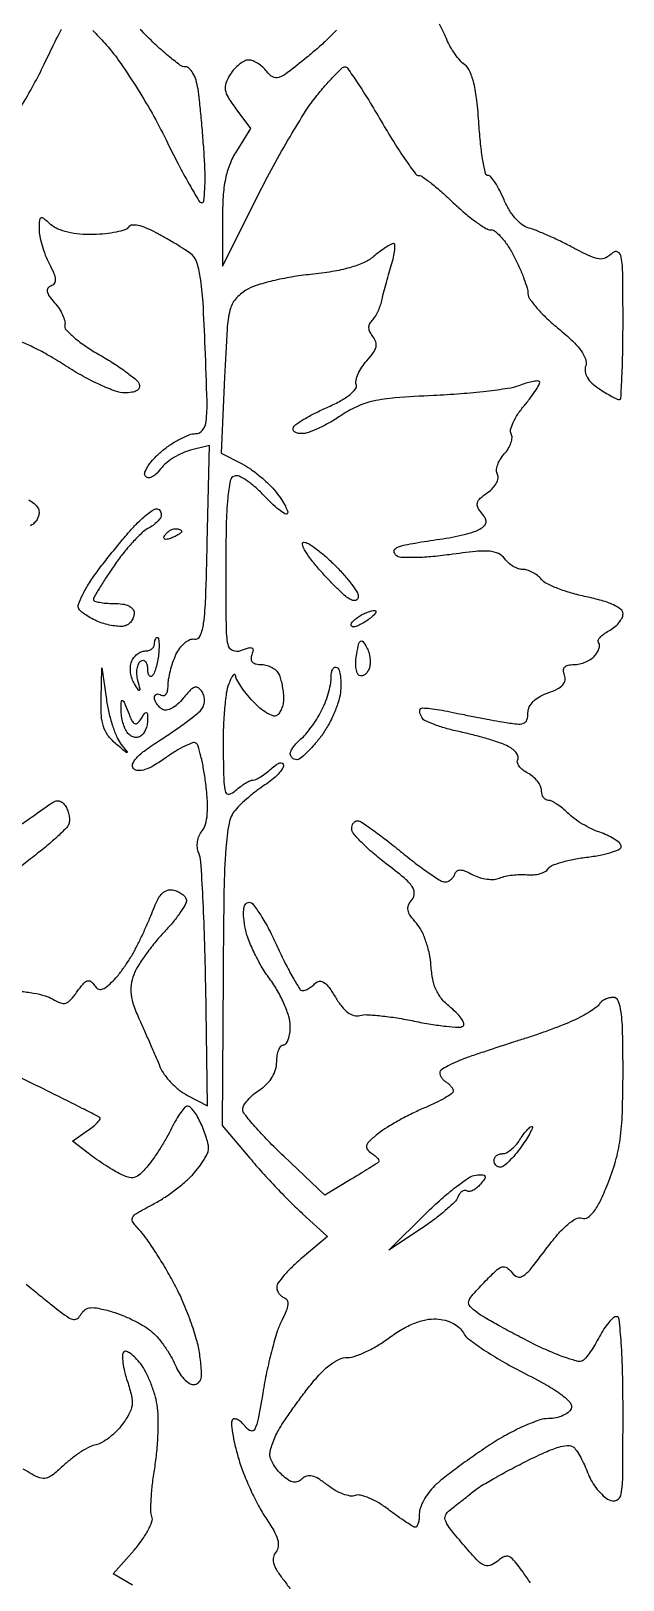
# Model space of a CAD drawing. Extents: x 0 to 102, y 0 to 135.
# Drawn here: x 94.14 to 101.52, y 54.76 to 74.05 of the extents above; entities that cross this region are included whole.
import ezdxf

# ---------------------------------------------------------------- set-up
doc = ezdxf.new("R2010")
doc.units = 0
doc.header["$MEASUREMENT"] = 0

msp = doc.modelspace()

# ---------------------------------------------------------------- linework, layer by layer
for points in [[(97.950591, 74.059561, -0.007885), (97.85122, 73.959433, -0.013053), (97.726013, 73.843415, -0.008686), (97.576825, 73.716772, -0.00779), (97.341031, 73.529621, -0.079222), (97.231518, 73.470191, -0.21466), (97.155031, 73.476617, -0.1086), (97.081048, 73.541908, 0.047836), (97.03181, 73.597265, 0.043793), (96.971554, 73.644097, 0.046592), (96.90986, 73.676219, 0.097036), (96.856874, 73.6866, 0.11787), (96.803458, 73.67383, 0.048424), (96.740189, 73.633625, 0.044356), (96.677724, 73.575256, 0.043122), (96.625876, 73.50626, 0.049304), (96.572737, 73.39893, 0.13126), (96.564259, 73.314566, 0.098428), (96.598585, 73.222558, 0.020835), (96.695038, 73.080043), (96.876823, 72.834165), (96.702711, 72.552447, 0.044779), (96.619631, 72.386464, 0.043562), (96.566509, 72.206815, 0.03472), (96.537598, 71.987429, 0.015405), (96.5286, 71.695459), (96.5286, 71.12019), (96.97275, 72.002992, -0.008687), (97.164008, 72.367238, -0.008206), (97.371357, 72.731664, -0.008192), (97.565501, 73.048257, -0.028189), (97.706009, 73.243897, -0.009306), (97.821069, 73.38111, -0.013716), (97.92753, 73.496807, -0.008916), (98.019483, 73.58808, -0.193319), (98.054141, 73.602, -0.246063), (98.088236, 73.58414, -0.004155), (98.211342, 73.40319, -0.009586), (98.351415, 73.184621, -0.006098), (98.506411, 72.9252, 0.007907), (98.662666, 72.665808, 0.012205), (98.806634, 72.44721, 0.00659), (98.932894, 72.270347, 0.238798), (98.976226, 72.2484, -0.157961), (99.021841, 72.233621, -0.010368), (99.133762, 72.148995, -0.014222), (99.264504, 72.039635, -0.010097), (99.405, 71.91, 0.015501), (99.548522, 71.780415, 0.019971), (99.68849, 71.671005, 0.018151), (99.810061, 71.590092, 0.138612), (99.875484, 71.5716, -0.180364), (99.932019, 71.550521, -0.036243), (100.009225, 71.473185, -0.034038), (100.090573, 71.364847, -0.026072), (100.164681, 71.23657, -0.013662), (100.230112, 71.099166, -0.015273), (100.285392, 70.963352, -0.014692), (100.325347, 70.84541, -0.074449), (100.3356, 70.776934, 0.158541), (100.357136, 70.710722, 0.02224), (100.448006, 70.596823, 0.023572), (100.571724, 70.467955, 0.018046), (100.718257, 70.338769, -0.017216), (100.890457, 70.187463, -0.046052), (100.998476, 70.065152, -0.070459), (101.052685, 69.963691, -0.165833), (101.054494, 69.878952, 0.113059), (101.048573, 69.807052, 0.095522), (101.073605, 69.734787, 0.075369), (101.13059, 69.663502, 0.041506), (101.21876, 69.594647, 0.009119), (101.302759, 69.541773, 0.012239), (101.380858, 69.497151, 0.009426), (101.447094, 69.463024, 0.114727), (101.474723, 69.4566, 0.398324), (101.493075, 69.473977, 0.002084), (101.5067, 69.744164, 0.00722), (101.516746, 70.060174, 0.004335), (101.52, 70.435543, 0.002838), (101.516718, 71.013577, 0.034929), (101.49885, 71.233196, 0.237103), (101.455162, 71.294831, 0.329717), (101.390709, 71.285194, -0.078764), (101.305214, 71.223095, -0.151792), (101.2226, 71.208938, -0.078406), (101.110629, 71.242116, -0.011033), (100.894831, 71.350819, 0.009252), (100.741127, 71.428931, 0.008866), (100.582451, 71.502463, 0.008832), (100.440209, 71.56236, 0.031288), (100.346191, 71.593343, -0.101317), (100.265234, 71.633224, -0.04749), (100.179775, 71.713571, -0.042916), (100.100385, 71.821201, -0.038512), (100.037233, 71.944676, 0.018954), (99.983354, 72.061024, 0.027256), (99.926358, 72.159181, 0.026009), (99.873204, 72.231689, 0.225248), (99.83799, 72.2484, -0.350695), (99.807708, 72.272618, -0.011437), (99.774889, 72.435565, -0.017342), (99.745648, 72.641284, -0.010607), (99.724761, 72.885557, 0.011743), (99.698511, 73.184539, 0.030766), (99.661524, 73.396737, 0.043321), (99.612866, 73.543237, 0.129107), (99.548245, 73.625807, -0.051048), (99.489939, 73.680338, -0.024612), (99.426548, 73.760745, -0.024108), (99.368115, 73.851868, -0.031727), (99.324411, 73.9404, 0.014457), (99.283048, 74.032028, 0.010201), (99.23154, 74.132593, 0.010306)], [(94.019381, 73.10247, 0.009889), (94.17644, 73.377489, 0.013053), (94.30793, 73.63443, -0.002741), (94.421368, 73.867842, -0.004046), (94.523696, 74.071323, -0.0019)], [(94.912523, 74.055986, -0.009722), (95.062233, 73.897159, -0.030303), (95.235687, 73.680826, -0.012556), (95.444393, 73.369206, -0.012369), (95.652002, 73.023086, -0.015599), (95.825915, 72.69255, 0.006424), (95.976783, 72.392584, 0.010161), (96.114568, 72.139874, 0.004488), (96.23654, 71.93097, 0.264242), (96.273449, 71.91, 0.384465), (96.298367, 71.932484, 0.012596), (96.309638, 72.077746, 0.018183), (96.312566, 72.262092, 0.010884), (96.30331, 72.48105, 0.003742), (96.286207, 72.719845, 0.003441), (96.265094, 72.965121, 0.003438), (96.243259, 73.183564, 0.011347), (96.224618, 73.32705, 0.037121), (96.199834, 73.434793, 0.055626), (96.161264, 73.523186, 0.071072), (96.114823, 73.582475, 0.193463), (96.06625, 73.602, -0.161232), (95.999395, 73.624134, -0.013388), (95.853676, 73.738682, -0.016791), (95.684461, 73.889069, -0.012148), (95.505884, 74.0673, 0.011768)], [(94.005906, 62.088712, -0.022067), (94.175391, 62.065707, -0.022607), (94.322258, 62.03221, -0.072326), (94.414004, 61.991914, 0.045751), (94.509658, 61.943709, 0.16941), (94.576195, 61.941063, 0.139341), (94.637788, 61.980785, 0.02753), (94.719788, 62.08513, -0.02228), (94.791739, 62.178691, -0.119102), (94.843259, 62.21654, -0.245216), (94.886281, 62.212899, -0.113444), (94.926867, 62.17183, 0.080578), (94.968879, 62.123384, 0.20866), (95.012322, 62.110695, 0.128661), (95.066415, 62.132497, 0.024774), (95.148685, 62.200205, 0.03766), (95.217688, 62.273188, 0.015745), (95.299724, 62.380966, 0.015473), (95.380659, 62.502325, 0.019379), (95.447707, 62.619841, 0.008585), (95.509896, 62.74456, 0.005906), (95.576266, 62.887923, 0.005955), (95.636882, 63.027447, 0.012061), (95.680603, 63.138906, -0.040476), (95.726818, 63.239513, -0.077945), (95.781556, 63.309019, -0.10428), (95.842823, 63.345771, -0.131774), (95.908486, 63.350406, -0.050899), (95.964494, 63.333492, -0.049611), (96.016448, 63.305505, -0.053828), (96.056999, 63.271293, -0.11072), (96.078308, 63.235896, -0.2085), (96.073717, 63.184891, -0.0222), (96.010507, 63.080692, -0.024404), (95.919769, 62.958427, -0.017235), (95.806735, 62.829998, 0.017907), (95.685558, 62.691943, 0.016103), (95.570021, 62.540705, 0.016372), (95.475225, 62.398331, 0.047876), (95.42302, 62.292698, 0.057651), (95.391562, 62.168538, 0.066289), (95.39149, 62.046356, 0.052302), (95.425108, 61.906751, 0.021408), (95.498187, 61.725695, -0.001991), (95.565671, 61.575569, -0.001569), (95.637584, 61.412496, -0.001586), (95.703436, 61.260578, -0.003926), (95.750466, 61.148719, 0.059409), (95.804542, 61.051777, 0.034484), (95.890183, 60.949363, 0.034008), (95.991633, 60.857209, 0.048082), (96.094102, 60.791046), (96.34374, 60.661953), (96.320552, 62.161727, 0.003766), (96.307089, 62.74718, 0.005432), (96.285656, 63.264748, 0.00297), (96.260248, 63.700901, 0.084161), (96.234318, 63.810627, -0.075255), (96.217051, 63.878317, -0.061916), (96.218853, 63.95293, -0.061836), (96.238882, 64.024928, -0.074607), (96.275163, 64.084938, 0.107516), (96.318475, 64.168434, 0.046717), (96.339854, 64.292285, 0.03478), (96.341188, 64.458109, 0.015703), (96.321007, 64.674727, 0.011681), (96.294104, 64.855601, 0.016682), (96.261168, 65.0145, 0.012612), (96.226716, 65.142478, 0.184304), (96.198815, 65.178976, 0.233135), (96.157458, 65.182937, 0.022281), (96.06168, 65.141632, 0.024752), (95.946479, 65.078518, 0.016931), (95.822044, 64.996181, -0.019435), (95.675453, 64.900234, -0.053939), (95.563797, 64.848633, -0.08831), (95.480381, 64.836114, -0.191854), (95.421874, 64.861286, -0.296683), (95.409986, 64.917454, -0.09588), (95.457297, 64.993014, -0.048096), (95.568522, 65.091371, -0.014362), (95.755763, 65.219261, 0.007449), (95.923439, 65.33042, 0.008768), (96.078739, 65.440786, 0.007852), (96.206486, 65.53812, 0.052868), (96.263458, 65.593634, 0.081752), (96.292912, 65.643952, 0.077933), (96.305318, 65.701901, 0.076772), (96.299451, 65.761637, 0.075752), (96.275839, 65.817119, 0.092718), (96.230602, 65.866813, 0.24849), (96.18482, 65.874215, 0.122639), (96.128656, 65.838146, 0.018801), (96.040579, 65.737371, -0.040238), (95.970307, 65.663597, -0.059868), (95.897275, 65.612588, -0.076997), (95.831041, 65.589426, -0.186178), (95.780901, 65.598832, -0.056012), (95.7433, 65.628347, -0.049734), (95.711476, 65.666591, -0.052656), (95.689764, 65.707353, -0.096348), (95.6826, 65.744186, -0.117858), (95.689304, 65.77223, -0.186277), (95.707451, 65.788576, -0.154201), (95.73485, 65.79019, -0.076764), (95.7672, 65.7765, 0.196616), (95.799197, 65.771162, 0.183392), (95.826949, 65.789573, 0.106899), (95.84574, 65.832888, 0.049121), (95.8518, 65.894426, -0.042775), (95.858702, 65.974963, -0.019634), (95.880712, 66.078093, -0.019279), (95.912534, 66.185485, -0.02523), (95.950223, 66.280654, -0.050889), (95.997792, 66.361987, -0.060087), (96.05858, 66.427116, -0.070075), (96.122946, 66.467462, -0.146628), (96.181018, 66.474984, 0.349523), (96.25274, 66.515115, 0.063988), (96.294689, 66.672575, 0.024548), (96.320959, 66.986544, 0.003079), (96.34023, 67.668984), (96.36707, 68.884668), (96.130585, 68.827105, 0.047632), (96.030089, 68.792237, 0.032553), (95.923634, 68.734875, 0.032862), (95.827369, 68.665418, 0.055363), (95.758155, 68.593963, -0.035209), (95.698556, 68.527262, -0.08574), (95.644316, 68.490147, -0.153249), (95.600127, 68.484598, -0.21262), (95.567578, 68.50678, -0.241008), (95.563658, 68.55533, -0.049394), (95.605521, 68.633604, -0.041929), (95.677659, 68.72398, -0.028468), (95.773464, 68.814389, -0.027388), (95.885038, 68.898286, -0.02764), (96.004782, 68.969207, -0.028749), (96.115575, 69.018945, -0.091374), (96.195097, 69.0336, 0.236616), (96.282168, 69.077249, 0.133361), (96.326614, 69.189743, 0.034853), (96.336884, 69.437478, 0.002683), (96.314485, 70.10367, 0.004782), (96.286938, 70.670742, 0.024234), (96.253278, 70.985412, 0.044408), (96.205864, 71.17604, 0.152896), (96.131067, 71.277347, 0.016661), (96.057335, 71.327579, 0.00565), (95.946917, 71.3958, 0.005611), (95.82312, 71.468487, 0.006423), (95.703143, 71.5351, 0.023764), (95.579951, 71.594075, 0.049099), (95.478097, 71.625676, 0.07039), (95.402156, 71.630403, 0.22606), (95.359405, 71.605754, -0.16603), (95.314958, 71.572757, -0.025469), (95.206961, 71.544186, -0.026122), (95.071187, 71.522906, -0.019999), (94.9212, 71.513408, -0.02689), (94.753528, 71.518526, -0.035807), (94.602989, 71.542182, -0.040911), (94.478863, 71.581837, -0.083759), (94.39245, 71.635789, 0.013032), (94.301724, 71.712083, 0.263476), (94.267457, 71.717539, 0.29604), (94.247838, 71.691067, 0.015543), (94.2444, 71.580511, 0.04939), (94.253178, 71.491868, 0.021805), (94.281308, 71.377414, 0.021329), (94.321938, 71.257725, 0.026842), (94.370043, 71.15103, -0.017885), (94.428187, 71.028, -0.082739), (94.446874, 70.95184, -0.175087), (94.433352, 70.903198, -0.155314), (94.391193, 70.871491, 0.15183), (94.353853, 70.843804, 0.216939), (94.345612, 70.804, 0.10214), (94.371657, 70.746706, 0.02378), (94.438279, 70.663948, -0.036213), (94.49446, 70.590498, -0.038681), (94.538083, 70.511257, -0.04189), (94.564234, 70.437839, -0.120993), (94.565179, 70.384237, 0.249877), (94.580681, 70.327464, 0.027073), (94.682459, 70.230653, 0.028118), (94.825179, 70.122148, 0.018937), (94.999084, 70.014098, -0.013078), (95.177262, 69.906266, -0.017313), (95.333215, 69.798422, -0.014752), (95.455448, 69.701755, -0.139203), (95.492584, 69.64695, -0.181304), (95.49085, 69.603423, -0.162146), (95.460918, 69.569296, -0.095019), (95.400301, 69.547865, -0.037606), (95.311805, 69.5412, -0.088621), (95.196231, 69.561847, -0.018802), (95.006394, 69.640137, -0.019122), (94.790328, 69.749077, -0.01714), (94.575001, 69.878008, 0.01183), (94.369951, 70.003763, 0.017876), (94.185246, 70.102455, 0.01287), (94.031188, 70.172968, 0.243942)], [(100.36699, 54.720104, 0.00317), (100.27404, 54.853707, 0.010764), (100.211025, 54.939103, 0.030258), (100.137918, 55.022839, 0.157702), (100.084257, 55.050757, 0.176658), (100.027937, 55.040346, 0.040075), (99.947141, 54.983561, -0.101199), (99.860141, 54.937043, -0.194401), (99.782655, 54.944404, -0.086603), (99.689475, 55.01546, -0.011229), (99.523054, 55.203657, -0.008703), (99.355476, 55.409114, -0.091737), (99.305287, 55.504622, -0.227024), (99.315534, 55.574506, -0.086787), (99.385407, 55.647256, 0.004946), (99.451064, 55.696378, 0.003024), (99.527599, 55.755564, 0.00303), (99.602703, 55.815111, 0.00538), (99.663752, 55.865209, -0.038813), (99.744823, 55.923131, -0.006508), (99.909751, 56.019712, -0.007092), (100.107121, 56.128193, -0.006241), (100.316041, 56.235871, -0.010525), (100.573775, 56.357952, -0.040572), (100.740643, 56.41702, -0.074363), (100.851575, 56.429347, -0.213216), (100.919546, 56.395846, -0.039843), (100.957292, 56.342192, -0.013721), (101.003311, 56.259141, -0.013535), (101.049249, 56.164402, -0.015275), (101.088057, 56.071021, 0.045891), (101.133482, 55.978181, 0.034264), (101.199294, 55.885067, 0.035021), (101.274176, 55.805292, 0.063991), (101.34675, 55.753567, 0.241361), (101.441437, 55.751888, 0.24416), (101.497416, 55.827717, 0.037381), (101.517061, 56.066063, 0.001878), (101.52, 56.848223, 0.005559), (101.514601, 57.333853, 0.011769), (101.497382, 57.709782, 0.00629), (101.473309, 58.003089, 0.386807), (101.437573, 58.0356, 0.185075), (101.397721, 58.020326, 0.033743), (101.34162, 57.962622, 0.032295), (101.2819, 57.882294, 0.024373), (101.226674, 57.787165, -0.016449), (101.171327, 57.688251, -0.018149), (101.11128, 57.596465, -0.017829), (101.054686, 57.522218, -0.08276), (101.014248, 57.486842, -0.209501), (100.956581, 57.478683, -0.015134), (100.799268, 57.52782, -0.019165), (100.60945, 57.601736, -0.013214), (100.400296, 57.699205, -0.005272), (100.185361, 57.809215, -0.005656), (99.977806, 57.921237, -0.005377), (99.801729, 58.021348, -0.026501), (99.706281, 58.083981, -0.042194), (99.614658, 58.164027, -0.251148), (99.597911, 58.22309, -0.128719), (99.634552, 58.294891, -0.009023), (99.789221, 58.462275, -0.011588), (99.935929, 58.608468, -0.107318), (100.012022, 58.654771, -0.241543), (100.07194, 58.646255, -0.081238), (100.136805, 58.582432, 0.155049), (100.204668, 58.532767, 0.236869), (100.275475, 58.54282, 0.073029), (100.371873, 58.632985, 0.007923), (100.558355, 58.874685, -0.016758), (100.704883, 59.057816, -0.037822), (100.830257, 59.183558, -0.051511), (100.933984, 59.255795, -0.206023), (101.009315, 59.263279, 0.219566), (101.080414, 59.272209, 0.092173), (101.153228, 59.338833, 0.050031), (101.233397, 59.470788, 0.014607), (101.329675, 59.68827, 0.027784), (101.427303, 59.971451, 0.035223), (101.483896, 60.242243, 0.025953), (101.511938, 60.576451, 0.007954), (101.52, 61.083166, 0.004774), (101.515326, 61.572681, 0.027865), (101.496074, 61.829539, 0.059885), (101.460409, 61.969121, 0.309613), (101.398093, 62.0118, 0.060361), (101.347687, 62.005693, 0.050924), (101.297048, 61.987614, 0.053192), (101.253715, 61.960989, 0.09024), (101.225299, 61.929464, -0.094747), (101.189227, 61.890156, -0.018481), (101.10965, 61.835433, -0.019024), (101.010673, 61.777785, -0.0166), (100.903056, 61.724979, -0.011081), (100.774934, 61.670688, -0.005673), (100.612006, 61.607999, -0.005634), (100.44264, 61.547193, -0.008439), (100.2933, 61.498276, 0.003003), (100.137816, 61.449211, 0.001666), (99.948687, 61.387582, 0.001661), (99.757574, 61.323896, 0.002681), (99.59535, 61.268267, 0.015808), (99.457581, 61.215255, 0.023736), (99.341418, 61.159657, 0.020567), (99.253699, 61.107671, 0.253925), (99.2358, 61.074699, 0.101528), (99.241933, 61.044808, 0.051993), (99.260651, 61.011235, 0.048625), (99.288039, 60.979351, 0.05264), (99.3204, 60.9543, -0.045744), (99.352741, 60.929968, -0.045989), (99.380056, 60.900201, -0.050088), (99.398765, 60.869716, -0.114443), (99.404683, 60.843557, -0.250177), (99.388613, 60.813839, -0.014895), (99.298934, 60.758237, -0.019544), (99.182814, 60.696876, -0.012932), (99.045133, 60.635195, 0.01574), (98.892107, 60.565606, 0.012056), (98.729297, 60.48035, 0.012228), (98.580667, 60.393074, 0.028044), (98.4744, 60.318568, 0.016965), (98.363758, 60.225094, 0.12489), (98.325756, 60.167954, 0.255358), (98.333476, 60.120612, 0.083767), (98.38735, 60.071222, -0.03139), (98.432204, 60.037993, -0.056826), (98.463537, 60.004822, -0.088273), (98.477655, 59.976839, -0.304477), (98.47195, 59.958391, -0.028788), (98.443756, 59.93817, -0.001589), (98.351825, 59.880348, -0.002456), (98.241821, 59.812394, -0.001793), (98.118974, 59.73794), (97.805849, 59.549698), (97.294124, 60.033516, -0.009894), (97.098076, 60.226361, -0.014177), (96.932719, 60.405469, -0.009962), (96.803913, 60.559259, -0.170961), (96.7824, 60.620337, -0.141163), (96.796502, 60.669289, -0.039559), (96.844528, 60.733791, -0.036544), (96.912952, 60.801297, -0.031397), (96.9939, 60.86192, 0.052292), (97.081802, 60.933664, 0.059029), (97.148916, 61.019454, 0.062688), (97.191045, 61.113609, 0.074014), (97.2054, 61.21005, -0.038497), (97.211587, 61.290294, -0.057514), (97.230251, 61.358045, -0.075594), (97.257608, 61.404246, -0.225007), (97.29, 61.4196, 0.244488), (97.322463, 61.436483, 0.067345), (97.349749, 61.489258, 0.051827), (97.368434, 61.565903, 0.033904), (97.3746, 61.656734, 0.075684), (97.356993, 61.772388, 0.027923), (97.299032, 61.927316, 0.026798), (97.21548, 62.092861, 0.028284), (97.116047, 62.245444, -0.027089), (97.013489, 62.402004, -0.021253), (96.919164, 62.58175, -0.02171), (96.845658, 62.756894, -0.048305), (96.808878, 62.896611, -0.020629), (96.792734, 63.030922, -0.06293), (96.797071, 63.122482, -0.120111), (96.82047, 63.176012, -0.234045), (96.861236, 63.1962, -0.238047), (96.912746, 63.170203, -0.0172), (97.005793, 63.034667, -0.021147), (97.108684, 62.856999, -0.014236), (97.211548, 62.6463, 0.00943), (97.311943, 62.435544, 0.0146), (97.407276, 62.257933, 0.008836), (97.492172, 62.116137, 0.258978), (97.527722, 62.0964, 0.097483), (97.55975, 62.102704, 0.034199), (97.602019, 62.123493, 0.032411), (97.646566, 62.153335, 0.0326), (97.68679, 62.18863, -0.173908), (97.738766, 62.213165, -0.178104), (97.793882, 62.198747, -0.085658), (97.857099, 62.136299, -0.021769), (97.936058, 62.015015, 0.031425), (98.014473, 61.899504, 0.068126), (98.090927, 61.824545, 0.094987), (98.166301, 61.788127, 0.129836), (98.241364, 61.787943, -0.07775), (98.329174, 61.796806, -0.012479), (98.501423, 61.783073, -0.013539), (98.705126, 61.756113, -0.011512), (98.918466, 61.716919, 0.010592), (99.126685, 61.67827, 0.014713), (99.314722, 61.653128, 0.011137), (99.47027, 61.640466, 0.151737), (99.524803, 61.65394, 0.332982), (99.537504, 61.685325, 0.080293), (99.513237, 61.739872, 0.051735), (99.45761, 61.808351, 0.028026), (99.376595, 61.880733, -0.047633), (99.268247, 61.985444, -0.067066), (99.19545, 62.098186, -0.061033), (99.150741, 62.23424, -0.032191), (99.127441, 62.41078, 0.035812), (99.106907, 62.558136, 0.030544), (99.064882, 62.709326, 0.031724), (99.009054, 62.843002, 0.06924), (98.946724, 62.934639, -0.029169), (98.871065, 63.028729, -0.109011), (98.841561, 63.098171, -0.148584), (98.848557, 63.161268, -0.071948), (98.891349, 63.231209, 0.175477), (98.919571, 63.309664, 0.157112), (98.892771, 63.392251, 0.063249), (98.79238, 63.499627, 0.01038), (98.569443, 63.676946, -0.014156), (98.406762, 63.808356, -0.019431), (98.268714, 63.936096, -0.016471), (98.164041, 64.047923, -0.170087), (98.140818, 64.10565, -0.069364), (98.144587, 64.146069, -0.088645), (98.159412, 64.180336, -0.105213), (98.182712, 64.203203, -0.142541), (98.210881, 64.2114, -0.148533), (98.258027, 64.197079, -0.006652), (98.399605, 64.099569, -0.010688), (98.565581, 63.97656, -0.007396), (98.748195, 63.8307, 0.008887), (98.931904, 63.68486, 0.012484), (99.101266, 63.561831, 0.008784), (99.245541, 63.466123, 0.142999), (99.300764, 63.45, 0.097308), (99.337631, 63.457244, 0.070331), (99.373894, 63.478415, 0.067869), (99.404069, 63.509759, 0.077432), (99.423144, 63.546731, -0.144846), (99.449948, 63.585128, -0.177476), (99.491189, 63.598903, -0.092675), (99.55369, 63.585337, -0.023211), (99.648305, 63.540217, 0.049095), (99.732574, 63.505253, 0.042688), (99.8261, 63.485334, 0.044899), (99.914549, 63.482256, 0.088875), (99.982661, 63.498364, -0.04866), (100.051246, 63.520506, -0.023861), (100.141841, 63.535808, -0.023416), (100.238301, 63.542841, -0.031362), (100.325935, 63.539619, 0.04538), (100.40747, 63.538906, 0.049057), (100.485618, 63.553125, 0.054719), (100.549302, 63.579106, 0.130875), (100.58611, 63.613877, -0.161804), (100.633623, 63.653604, -0.022475), (100.756791, 63.695878, -0.023815), (100.91217, 63.733583, -0.018141), (101.085228, 63.760476, 0.018576), (101.255247, 63.787048, 0.034268), (101.390383, 63.823097, 0.041618), (101.481518, 63.862966, 0.36417), (101.496566, 63.901002, 0.139129), (101.469814, 63.940253, 0.034031), (101.405879, 63.986678, 0.03225), (101.322429, 64.031784, 0.027332), (101.229187, 64.068637, -0.032885), (101.126503, 64.110546, -0.021797), (101.014548, 64.171248, -0.021964), (100.910516, 64.240054, -0.039305), (100.832625, 64.306575, 0.024355), (100.765686, 64.367292, 0.027531), (100.695745, 64.418604, 0.02834), (100.632248, 64.455064, 0.116668), (100.5894, 64.4652, -0.14491), (100.557138, 64.474751, -0.099365), (100.529651, 64.501603, -0.083557), (100.511127, 64.541752, -0.066486), (100.5048, 64.589123, 0.113307), (100.492371, 64.643264, 0.055189), (100.454401, 64.703617, 0.050653), (100.398856, 64.760551, 0.051327), (100.333231, 64.804868, -0.044099), (100.270993, 64.845603, -0.066358), (100.225877, 64.892074, -0.089513), (100.203759, 64.936771, -0.211718), (100.2087, 64.9728, 0.205185), (100.214065, 65.008586, 0.091906), (100.193431, 65.052504, 0.068446), (100.150404, 65.097847, 0.045911), (100.090666, 65.137255, 0.038885), (99.999483, 65.177284, 0.010291), (99.848142, 65.226658, 0.010378), (99.673105, 65.275859, 0.010501), (99.496857, 65.317547, -0.014938), (99.3289, 65.358851, -0.019758), (99.178925, 65.406978, -0.017492), (99.059441, 65.455398, -0.150426), (99.01659, 65.492876, -0.042243), (98.999223, 65.527138, -0.054095), (98.98957, 65.561139, -0.064743), (98.98844, 65.589941, -0.175602), (98.996972, 65.608172, -0.21574), (99.023029, 65.617993, -0.010288), (99.118244, 65.609869, -0.015316), (99.233889, 65.594006, -0.010278), (99.364994, 65.569132, 0.00272), (99.516701, 65.537965, 0.001675), (99.695561, 65.502856, 0.00168), (99.872644, 65.469328, 0.003009), (100.01835, 65.443154, 0.013983), (100.198278, 65.417108, 0.112676), (100.280788, 65.426105, 0.233088), (100.321746, 65.467526, 0.08062), (100.3356, 65.552891, -0.108998), (100.352415, 65.629109, -0.088012), (100.40054, 65.697987, -0.071045), (100.479855, 65.757476, -0.041585), (100.588548, 65.805826, 0.031308), (100.70207, 65.853558, 0.091704), (100.769694, 65.904278, 0.145397), (100.797468, 65.96096, 0.134107), (100.790996, 66.025602, -0.077905), (100.778275, 66.085022, -0.198504), (100.792551, 66.125834, -0.162555), (100.834523, 66.149871, -0.049491), (100.90839, 66.1572, 0.058552), (100.979588, 66.165566, 0.043729), (101.054642, 66.190551, 0.044588), (101.122165, 66.227251, 0.072901), (101.170507, 66.270734, 0.044367), (101.202974, 66.317781, 0.060728), (101.222715, 66.365256, 0.076383), (101.227642, 66.40602, 0.190562), (101.21592, 66.43308, -0.300867), (101.210666, 66.458881, -0.086271), (101.233278, 66.495292, -0.056412), (101.279417, 66.536604, -0.031548), (101.343554, 66.576322, 0.047652), (101.411051, 66.621186, 0.048949), (101.468169, 66.677655, 0.053829), (101.507324, 66.736675, 0.12012), (101.52, 66.788679, 0.234113), (101.49227, 66.844656, 0.054042), (101.399482, 66.900647, 0.039534), (101.255776, 66.954071, 0.018054), (101.061201, 67.00185, -0.019296), (100.878117, 67.047291, -0.022113), (100.70737, 67.10503, -0.021923), (100.568415, 67.166109, -0.105411), (100.500942, 67.219348, 0.054368), (100.452644, 67.26613, 0.043013), (100.391579, 67.305689, 0.044383), (100.327668, 67.332722, 0.07802), (100.271118, 67.3416, -0.085299), (100.214876, 67.351265, -0.048032), (100.151928, 67.380621, -0.046128), (100.09228, 67.423614, -0.05573), (100.045621, 67.474436, 0.123214), (99.96744, 67.53952, 0.09383), (99.859423, 67.568478, 0.045238), (99.685823, 67.565769, 0.007833), (99.359494, 67.525865, -0.012642), (99.125977, 67.499586, -0.018431), (98.919152, 67.489252, -0.015218), (98.751981, 67.492156, -0.178101), (98.692903, 67.517155, -0.105343), (98.670642, 67.549138, -0.192549), (98.670088, 67.580439, -0.157854), (98.692158, 67.607964, -0.067392), (98.735203, 67.628611, -0.028352), (98.804286, 67.646691, -0.005426), (98.931711, 67.67099, -0.005768), (99.081257, 67.696052, -0.005281), (99.2358, 67.718453, 0.013803), (99.390455, 67.743569, 0.014671), (99.540348, 67.776763, 0.014392), (99.667314, 67.812732, 0.063184), (99.73796, 67.845221, 0.05268), (99.794675, 67.889466, 0.181517), (99.814374, 67.930888, 0.158088), (99.803199, 67.978874, 0.037604), (99.755077, 68.04663, -0.062484), (99.710217, 68.116939, -0.187618), (99.706181, 68.172749, -0.137519), (99.741735, 68.227968, -0.028608), (99.833138, 68.300117, 0.047622), (99.899336, 68.356578, 0.067439), (99.945198, 68.418853, 0.086252), (99.965226, 68.477707, 0.179261), (99.955784, 68.52457, -0.152657), (99.943346, 68.573158, -0.066239), (99.955725, 68.639429, -0.0568), (99.989039, 68.711988, -0.047952), (100.0395, 68.7798, 0.045462), (100.090204, 68.847236, 0.055011), (100.124188, 68.918694, 0.064486), (100.137657, 68.983402, 0.158816), (100.126324, 69.030001, -0.207111), (100.118673, 69.08235, -0.042787), (100.151245, 69.171903, -0.038381), (100.210215, 69.277058, -0.027931), (100.290714, 69.384355, 0.013113), (100.372992, 69.487511, 0.021188), (100.436823, 69.579881, 0.016546), (100.48136, 69.656029, 0.331816), (100.47771, 69.68109, 0.226202), (100.452679, 69.689958, 0.022615), (100.388166, 69.68023, 0.024915), (100.308586, 69.660359, 0.017202), (100.220687, 69.630358, -0.053663), (100.086359, 69.595184, -0.008527), (99.816163, 69.559359, -0.009366), (99.495038, 69.528424, -0.008076), (99.156703, 69.507707, 0.007816), (98.681819, 69.478877, 0.035157), (98.40675, 69.438273, 0.054383), (98.202008, 69.369172, 0.040695), (97.99471, 69.251716, -0.020215), (97.860479, 69.168228, -0.021493), (97.722613, 69.097672, -0.021696), (97.599406, 69.047508, -0.086028), (97.519169, 69.0336, -0.05303), (97.463566, 69.039514, -0.115006), (97.424936, 69.057744, -0.187897), (97.409175, 69.08468, -0.179777), (97.415411, 69.115791, -0.110244), (97.455529, 69.156902, -0.013208), (97.564299, 69.223829, -0.015218), (97.699892, 69.296984, -0.011964), (97.85093, 69.368163, 0.02204), (98.00506, 69.444631, 0.042922), (98.119026, 69.521005, 0.057833), (98.187927, 69.590785, 0.258804), (98.196594, 69.645522, -0.145863), (98.193351, 69.699699, -0.047582), (98.219196, 69.776403, -0.042713), (98.265886, 69.86077, -0.036804), (98.328385, 69.94057, 0.028154), (98.407804, 70.038442, 0.095189), (98.442386, 70.112745, 0.140827), (98.440177, 70.177622, 0.095005), (98.40423, 70.242913, -0.056068), (98.3679, 70.298279, -0.104453), (98.354136, 70.349907, -0.120148), (98.363174, 70.397736, -0.090114), (98.393793, 70.441953, 0.056703), (98.428783, 70.485927, 0.02667), (98.464, 70.549557, 0.026018), (98.494179, 70.620907, 0.033165), (98.514042, 70.68951, -0.009131), (98.533415, 70.770866, -0.003328), (98.56372, 70.885388, -0.003298), (98.598535, 71.010236, -0.003935), (98.633056, 71.12745, 0.017827), (98.660904, 71.232714, 0.032136), (98.675006, 71.320807, 0.03831), (98.676138, 71.384058, 0.411343), (98.658844, 71.399585, 0.118992), (98.626124, 71.389973, 0.014162), (98.56127, 71.350126, 0.016259), (98.48591, 71.297257, 0.012681), (98.407482, 71.235166, -0.071745), (98.287507, 71.161317, -0.033429), (98.115004, 71.099969, -0.027704), (97.895917, 71.051101, -0.016463), (97.63069, 71.016117, 0.017473), (97.390968, 70.984005, 0.01719), (97.152754, 70.935101, 0.017347), (96.947299, 70.877898, 0.060605), (96.822317, 70.820986, 0.081189), (96.691557, 70.708506, 0.114611), (96.622194, 70.572011, 0.045417), (96.586404, 70.337051, 0.004023), (96.555003, 69.737733), (96.513088, 68.792167), (96.767174, 68.660774, -0.033384), (96.877403, 68.594099, -0.020163), (96.998867, 68.501559, -0.020156), (97.112603, 68.399429, -0.033084), (97.199115, 68.303275, -0.018808), (97.264307, 68.213656, -0.029455), (97.312682, 68.131545, -0.029224), (97.34217, 68.064632, -0.29353), (97.335974, 68.036174, -0.355408), (97.307544, 68.033251, -0.021045), (97.232132, 68.087388, -0.024103), (97.140732, 68.166412, -0.014585), (97.04004, 68.268089, 0.025699), (96.934583, 68.36995, 0.034357), (96.828529, 68.450233, 0.036685), (96.735415, 68.501824, 0.191693), (96.678001, 68.504917, 0.271115), (96.624894, 68.443915, 0.023276), (96.594795, 68.230764, 0.018608), (96.576057, 67.899612, 0.004829), (96.5709, 67.365694, 0.002012), (96.573869, 66.627842, 0.042641), (96.594268, 66.409781, 0.250523), (96.652926, 66.335659, 0.195585), (96.757201, 66.333144, -0.01809), (96.852169, 66.36525, -0.164481), (96.895247, 66.363689, -0.34545), (96.9106, 66.338268, -0.061198), (96.896199, 66.280466, 0.09455), (96.886527, 66.226664, 0.194692), (96.902723, 66.187846, 0.148718), (96.945986, 66.164451, 0.050151), (97.018097, 66.1572, -0.07258), (97.086619, 66.147201, -0.063976), (97.152679, 66.117891, -0.066863), (97.206399, 66.074548, -0.098306), (97.238649, 66.023381, -0.030764), (97.258345, 65.960795, -0.017198), (97.274916, 65.882668, -0.017107), (97.286282, 65.80224, -0.026552), (97.29, 65.732274, -0.048628), (97.283758, 65.668247, -0.047075), (97.265259, 65.605898, -0.050875), (97.238069, 65.5542, -0.108264), (97.205774, 65.522931, -0.227458), (97.159269, 65.51797, -0.049201), (97.084051, 65.553323, -0.042111), (96.996967, 65.615737, -0.029348), (96.909674, 65.699492, -0.01752), (96.828165, 65.793867, -0.020965), (96.758463, 65.888386, -0.020224), (96.707023, 65.971716, -0.114307), (96.692438, 66.021504, 0.321346), (96.68189, 66.034568, 0.298492), (96.665326, 66.029255, 0.058023), (96.638684, 65.987166, 0.016833), (96.607674, 65.916739, 0.061881), (96.577421, 65.801859, 0.012454), (96.554385, 65.591326, 0.012976), (96.539961, 65.343463, 0.011803), (96.537764, 65.087218, 0.003803), (96.546664, 64.694114, 0.067666), (96.567478, 64.569399, 0.405213), (96.613784, 64.544082, 0.117003), (96.692639, 64.587429, -0.022257), (96.753529, 64.637792, -0.025207), (96.816254, 64.680351, -0.025578), (96.87256, 64.710718, -0.11132), (96.9093, 64.719, 0.114842), (96.946484, 64.727655, 0.024332), (97.005086, 64.760129, 0.024267), (97.070828, 64.805415, 0.020963), (97.135289, 64.859012, -0.029605), (97.196818, 64.9084, -0.084852), (97.246057, 64.932057, -0.211555), (97.276325, 64.927841, -0.259461), (97.29, 64.903262, -0.155645), (97.27513, 64.85665, -0.035125), (97.221659, 64.791578, -0.033155), (97.146411, 64.721976, -0.026904), (97.05735, 64.657535, 0.019502), (96.958174, 64.587987, 0.013878), (96.852471, 64.502803, 0.014042), (96.756025, 64.415768, 0.028803), (96.686588, 64.341378, 0.128997), (96.611181, 64.179864, 0.026821), (96.571316, 63.866643, 0.014482), (96.548121, 63.339898, 0.002249), (96.53712, 62.296577), (96.525764, 60.417968), (96.870136, 60.009334, 0.008838), (97.024796, 59.832262, 0.006165), (97.205204, 59.637808, 0.00622), (97.382882, 59.455563, 0.012817), (97.527204, 59.31839), (97.8399, 59.036079), (97.522646, 58.76849, 0.016847), (97.401152, 58.658801, 0.022242), (97.298587, 58.550511, 0.020459), (97.222786, 58.455395, 0.159326), (97.205396, 58.4022, 0.088767), (97.212576, 58.362084, 0.069746), (97.233535, 58.323114, 0.069287), (97.264574, 58.291173, 0.085112), (97.301182, 58.271573, -0.207253), (97.335449, 58.240878, -0.137162), (97.343936, 58.187945, -0.069454), (97.322979, 58.106661, -0.020495), (97.268997, 57.989573, 0.041566), (97.212891, 57.853039, 0.011654), (97.148323, 57.631423, 0.011669), (97.086773, 57.376446, 0.012039), (97.037888, 57.121505, -0.004871), (96.974659, 56.764132, -0.061915), (96.933316, 56.634412, -0.37251), (96.885018, 56.612528, -0.164376), (96.82319, 56.656072, 0.039023), (96.776454, 56.710514, 0.063418), (96.728255, 56.747671, 0.090383), (96.686136, 56.763036, 0.243372), (96.656661, 56.753661, 0.219682), (96.641145, 56.711535, 0.017121), (96.655121, 56.589289, 0.020845), (96.68398, 56.439032, 0.01431), (96.728612, 56.271292, 0.021287), (96.792811, 56.084618, 0.014232), (96.881278, 55.876691, 0.014345), (96.978731, 55.679708, 0.027192), (97.070094, 55.528144, -0.018572), (97.168044, 55.371809, -0.059397), (97.216323, 55.258853, -0.099123), (97.223873, 55.172944, -0.146735), (97.194533, 55.103806, 0.120195), (97.163381, 55.039885, 0.118681), (97.164953, 54.968478, 0.076682), (97.202876, 54.881543, 0.025534), (97.283295, 54.767809, -0.022042), (97.374332, 54.640946, -0.097218)], [(94.116756, 68.2069, -0.062783), (94.183684, 68.162032, -0.072547), (94.229074, 68.109221, -0.14223), (94.2444, 68.056433, -0.080441), (94.235955, 68.004283, -0.06557), (94.21122, 67.953341, -0.066568), (94.174628, 67.911275, -0.089117), (94.131447, 67.885145, -0.136492)], [(93.997575, 64.150035, 0.000383), (94.16951, 64.270587, 0.000336), (94.3147, 64.372698, 0.002355), (94.38527, 64.4229, -0.06204), (94.443298, 64.454534, -0.13927), (94.492783, 64.45942, -0.142975), (94.536595, 64.437585, -0.066783), (94.577381, 64.388272, -0.053163), (94.603034, 64.335362, -0.044802), (94.618786, 64.275102, -0.04684), (94.623017, 64.216867, -0.086545), (94.613908, 64.17044, -0.105566), (94.578561, 64.116105, -0.010433), (94.465314, 64.007861, -0.012795), (94.322841, 63.883816, -0.009814), (94.16119, 63.755445, 0.017505), (93.988513, 63.613932, 0.037202)], [(94.085147, 58.439629, 0.001886), (94.254879, 58.300335, 0.001881), (94.406884, 58.177494, 0.006323), (94.507691, 58.098726, 0.018479), (94.615912, 58.022495, 0.117115), (94.678867, 57.999973, 0.213965), (94.725729, 58.015046, 0.082143), (94.769412, 58.069717, -0.116149), (94.819248, 58.124136, -0.132316), (94.885818, 58.147308, -0.072387), (94.986159, 58.140004, -0.016013), (95.153656, 58.097376, -0.026935), (95.288638, 58.050373, -0.020191), (95.431768, 57.984848, -0.020549), (95.561801, 57.911978, -0.043289), (95.654648, 57.843079, -0.037512), (95.732334, 57.763103, -0.021463), (95.814143, 57.656149, -0.021347), (95.887596, 57.540883, -0.033006), (95.939861, 57.435043, 0.041469), (95.988229, 57.341129, 0.048542), (96.049303, 57.261699, 0.055322), (96.113281, 57.206956, 0.150429), (96.169663, 57.1896, 0.171818), (96.22945, 57.21077, 0.174642), (96.262099, 57.2647, 0.071337), (96.268026, 57.370155, 0.012482), (96.245882, 57.56837, 0.036418), (96.207794, 57.747931, 0.016005), (96.132735, 57.9792, 0.015741), (96.037102, 58.220511, 0.020351), (95.933603, 58.435049, 0.009942), (95.822012, 58.634514, 0.009796), (95.702043, 58.830387, 0.00971), (95.590309, 58.997785, 0.036569), (95.510929, 59.09573, -0.027555), (95.416092, 59.208532, -0.272673), (95.409468, 59.26765, -0.158405), (95.458734, 59.322149, -0.008747), (95.66259, 59.434601, 0.023106), (95.796605, 59.513628, 0.016304), (95.939777, 59.614037, 0.016499), (96.070635, 59.719254, 0.033008), (96.165308, 59.8122, 0.021149), (96.237754, 59.900639, 0.023887), (96.299394, 59.991467, 0.02406), (96.343887, 60.072835, 0.106907), (96.356727, 60.125469, 0.062743), (96.351439, 60.178673, 0.017011), (96.329774, 60.260641, 0.016937), (96.298605, 60.352756, 0.016845), (96.26122, 60.442719, 0.024042), (96.218721, 60.525237, 0.032634), (96.172185, 60.594903, 0.034158), (96.127987, 60.645046, 0.197523), (96.09599, 60.6582, 0.213622), (96.062515, 60.643214, 0.024507), (96.009325, 60.577433, 0.026103), (95.951263, 60.488571, 0.018404), (95.895118, 60.38325, -0.016326), (95.83204, 60.263729, -0.011069), (95.752834, 60.131709, -0.011161), (95.670571, 60.007468, -0.021834), (95.598662, 59.91304, -0.028333), (95.50214, 59.809668, -0.127567), (95.430557, 59.769699, -0.145358), (95.35375, 59.772251, -0.040702), (95.242063, 59.819903, -0.014972), (95.153881, 59.869759, -0.008109), (95.048336, 59.936038, -0.008071), (94.942992, 60.007044, -0.01262), (94.854941, 60.071849), (94.661782, 60.221671), (94.849837, 60.353389, 0.018614), (94.919298, 60.406001, 0.033063), (94.971724, 60.454994, 0.039284), (95.003707, 60.494984, 0.393991), (95.000696, 60.514312, 0.048087), (94.970913, 60.533381, 0.00068), (94.781412, 60.63013, 0.001885), (94.560939, 60.74127, 0.00124), (94.30643, 60.867578, -0.005126), (93.912709, 61.066802, -0.060964)], [(95.409087, 54.692087), (95.168989, 54.833917), (95.431307, 55.13268, 0.025388), (95.528529, 55.255455, 0.033196), (95.603671, 55.377293, 0.035052), (95.650356, 55.482913, 0.180039), (95.649718, 55.545865, -0.093869), (95.636853, 55.616878, -0.012618), (95.641915, 55.769261, -0.014203), (95.657777, 55.951449, -0.011523), (95.684811, 56.145687, 0.016943), (95.71149, 56.353867, 0.013823), (95.72629, 56.57803, 0.014051), (95.7284, 56.785265, 0.035177), (95.715077, 56.935865, 0.032622), (95.685092, 57.067609, 0.022779), (95.635042, 57.211586, 0.023066), (95.57411, 57.345779, 0.043501), (95.511057, 57.446507, 0.029175), (95.447454, 57.52132, 0.048468), (95.384785, 57.575297, 0.065585), (95.331907, 57.60304, 0.292322), (95.299254, 57.595854, 0.202649), (95.283111, 57.556075, 0.027628), (95.289491, 57.464578, 0.028165), (95.310192, 57.351564, 0.020326), (95.345382, 57.22832, -0.022493), (95.396092, 57.047759, -0.087215), (95.402438, 56.932136, -0.098067), (95.36869, 56.82845, -0.032681), (95.281397, 56.693901, -0.035362), (95.205815, 56.606241, -0.032581), (95.116647, 56.527495, -0.03418), (95.027718, 56.467959, -0.085278), (94.954534, 56.441124, 0.072354), (94.87699, 56.414928, 0.023849), (94.772188, 56.355211, 0.023185), (94.660725, 56.276979, 0.024301), (94.558792, 56.189908, -0.019215), (94.422454, 56.071029, -0.10092), (94.334627, 56.025582, -0.149715), (94.253766, 56.02727, -0.060111), (94.152552, 56.074693, 0.01242), (94.045118, 56.138133, 0.001396)]]:
    msp.add_lwpolyline(points, format="xyb")
for points in [[(95.70375, 68.097887, -0.130713), (95.727932, 68.093498, -0.110181), (95.748562, 68.077521, -0.09635), (95.762417, 68.052174, -0.077188), (95.7672, 68.021377, -0.148083), (95.755848, 67.983888, -0.046054), (95.718435, 67.937632, -0.041481), (95.664723, 67.890926, -0.035372), (95.601191, 67.850908, 0.067176), (95.520574, 67.792677, 0.017536), (95.408457, 67.678438, 0.017498), (95.288768, 67.538048, 0.017086), (95.178191, 67.388539, 0.005614), (95.079721, 67.241919, 0.008226), (94.996691, 67.110576, 0.004516), (94.929798, 66.998537, 0.133082), (94.9212, 66.966807, 0.327857), (94.935029, 66.947984, 0.028967), (94.995754, 66.932761, 0.029061), (95.077712, 66.922079, 0.017875), (95.175, 66.9186, -0.034471), (95.283463, 66.911113, -0.075983), (95.362862, 66.887462, -0.1147), (95.411142, 66.849245, -0.169807), (95.4288, 66.79875, -0.08093), (95.420882, 66.750154, -0.067501), (95.397736, 66.703178, -0.068788), (95.363472, 66.664888, -0.091552), (95.32305, 66.641697, -0.087437), (95.268144, 66.632619, -0.029311), (95.186742, 66.63826, -0.02813), (95.095598, 66.655226, -0.028666), (95.007522, 66.68224, -0.026248), (94.92311, 66.718667, -0.026193), (94.842918, 66.763761, -0.027126), (94.777337, 66.810468, -0.086241), (94.74175, 66.850585, -0.231221), (94.736099, 66.907415, -0.026306), (94.788774, 67.029297, -0.027504), (94.871637, 67.175533, -0.018976), (94.98046, 67.331742, -0.006075), (95.106678, 67.494853, -0.005349), (95.242224, 67.661987, -0.00538), (95.367718, 67.810113, -0.016129), (95.457732, 67.907537, -0.014755), (95.532284, 67.978842, -0.018783), (95.605309, 68.039862, -0.016993), (95.669006, 68.085773, -0.128228)], [(95.941393, 67.8492, -0.039867), (95.971875, 67.846766, -0.059132), (95.997615, 67.839433, -0.077771), (96.015128, 67.828675, -0.219607), (96.021, 67.815951, -0.2252), (96.01349, 67.800123, -0.029412), (95.982432, 67.77767, -0.029555), (95.939999, 67.754041, -0.020646), (95.889706, 67.73232, -0.036408), (95.840657, 67.71749, -0.155351), (95.810555, 67.720127, -0.32948), (95.800457, 67.737026, -0.1144), (95.810099, 67.765569, -0.061454), (95.835774, 67.797559, -0.051183), (95.869987, 67.824633, -0.053277), (95.907124, 67.843066, -0.088797)], [(97.543496, 67.68, -0.140581), (97.599186, 67.664026, -0.01937), (97.699903, 67.595506, -0.020969), (97.815366, 67.502504, -0.016351), (97.93296, 67.39236, -0.015633), (98.043109, 67.275099, -0.020277), (98.136106, 67.160643, -0.0184), (98.204937, 67.0611, -0.143008), (98.2206, 67.007456, -0.122787), (98.212079, 66.973282, -0.209932), (98.189399, 66.955378, -0.144722), (98.153322, 66.956572, -0.053941), (98.106723, 66.977846, -0.051486), (98.046305, 67.022731, -0.00942), (97.945344, 67.118819, -0.01004), (97.83112, 67.236331, -0.008973), (97.717259, 67.36275, -0.017254), (97.618583, 67.484592, -0.036301), (97.552537, 67.586808, -0.062822), (97.525119, 67.656338, -0.489524)], [(98.42712, 66.832705, -0.374592), (98.440591, 66.821345, -0.195415), (98.43515, 66.798374, -0.059251), (98.400455, 66.760138, -0.021048), (98.342653, 66.714017, -0.025882), (98.276884, 66.670964, -0.038583), (98.215021, 66.641024, -0.044), (98.164481, 66.62618, -0.250852), (98.138583, 66.634017, -0.266567), (98.132826, 66.655285, -0.090717), (98.146902, 66.685374, -0.061262), (98.178253, 66.719648, -0.03592), (98.22305, 66.752704, -0.024835), (98.276542, 66.782925, -0.02275), (98.334331, 66.80867, -0.023402), (98.388021, 66.82687, -0.066034)], [(95.719129, 66.4956, -0.36529), (95.732246, 66.484541, -0.026002), (95.738299, 66.433432, -0.02697), (95.739116, 66.365108, -0.016065), (95.733093, 66.283965, -0.021351), (95.72032, 66.198819, -0.023646), (95.70063, 66.117969, -0.023902), (95.677462, 66.051197, -0.101254), (95.654265, 66.016065, -0.216171), (95.633112, 66.008112, -0.240623), (95.614528, 66.019213, -0.103493), (95.601866, 66.053492, -0.03691), (95.598, 66.105793, 0.061397), (95.591594, 66.157762, 0.130843), (95.572138, 66.192917, 0.191584), (95.543348, 66.205999, 0.151522), (95.509959, 66.197373, 0.149092), (95.479875, 66.163157, 0.066494), (95.462403, 66.10512, 0.057292), (95.459181, 66.033856, 0.049038), (95.471698, 65.95973, -0.003327), (95.499846, 65.853333, -0.253996), (95.4957, 65.836785, -0.487978), (95.483994, 65.837725, -0.005018), (95.432705, 65.917279, -0.060482), (95.402539, 65.981058, -0.046579), (95.385132, 66.056117, -0.047718), (95.382195, 66.130553, -0.077775), (95.395416, 66.192229, -0.070384), (95.423903, 66.243523, -0.063401), (95.466397, 66.286987, -0.066812), (95.515852, 66.316406, -0.101143), (95.564751, 66.3264, 0.070083), (95.609791, 66.332744, 0.085896), (95.647982, 66.351251, 0.100138), (95.673516, 66.378739, 0.138107), (95.6826, 66.411, -0.041258), (95.685277, 66.443391, -0.060739), (95.69333, 66.470749, -0.079851), (95.705156, 66.489323, -0.214311)], [(98.32416, 66.374116, -0.055797), (98.351099, 66.310172, -0.043215), (98.366188, 66.236067, -0.044398), (98.368058, 66.163474, -0.076003), (98.355177, 66.104399, -0.061973), (98.331037, 66.059163, -0.092857), (98.299031, 66.028026, -0.121208), (98.264505, 66.01561, -0.165883), (98.232543, 66.022919, -0.179068), (98.206993, 66.055647, -0.048529), (98.192968, 66.120976, -0.042663), (98.190555, 66.203507, -0.03322), (98.201526, 66.292636, -0.010427), (98.228189, 66.417892, -0.190703), (98.251012, 66.450725, -0.402802), (98.27846, 66.445747, -0.028848)], [(95.083377, 65.72265, 0.022267), (95.113437, 65.560915, 0.021024), (95.158219, 65.399314, 0.021523), (95.210024, 65.259743, 0.065744), (95.260966, 65.17275, -0.00182), (95.341223, 65.068784, -0.640087), (95.337687, 65.062073, -0.163861), (95.321461, 65.068512, -0.000935), (95.194692, 65.176262, -0.057714), (95.102068, 65.275857, -0.080543), (95.046733, 65.383956, -0.062877), (95.020359, 65.523511, -0.02257), (95.017104, 65.726162), (95.028407, 66.1149)], [(97.955905, 66.121633, -0.184431), (97.982423, 66.086928, -0.038363), (97.998776, 66.010584, -0.035524), (98.004916, 65.913709, -0.027055), (97.998346, 65.807561, -0.051197), (97.971041, 65.684424, -0.025201), (97.912832, 65.534752, -0.024704), (97.836113, 65.383982, -0.032888), (97.751136, 65.25592, -0.01665), (97.662569, 65.147489, -0.022465), (97.575037, 65.055967, -0.020403), (97.497891, 64.988037, -0.171954), (97.454895, 64.9728, -0.091315), (97.424241, 64.978445, -0.095791), (97.398187, 64.994608, -0.099535), (97.380752, 65.018716, -0.107339), (97.3746, 65.047041, -0.121029), (97.383432, 65.082995, -0.035454), (97.413515, 65.131771, -0.03335), (97.456377, 65.183681, -0.030306), (97.507078, 65.23123, 0.04289), (97.566418, 65.289751, 0.017939), (97.636279, 65.377797, 0.017593), (97.70472, 65.477904, 0.021817), (97.760878, 65.575787, 0.026619), (97.807329, 65.678688, 0.021273), (97.846562, 65.793884, 0.021755), (97.873734, 65.903865, 0.049719), (97.8822, 65.988792, -0.040095), (97.887439, 66.054016, -0.08678), (97.903851, 66.101401, -0.163204), (97.928059, 66.123536, -0.247556)], [(95.353907, 65.567037, 0.017192), (95.401633, 65.458434, 0.162013), (95.436593, 65.422355, 0.323885), (95.472015, 65.427584, 0.058547), (95.516449, 65.482437, -0.011101), (95.562075, 65.55116, -0.305352), (95.581295, 65.55861, -0.334102), (95.59404, 65.54357, -0.012261), (95.596705, 65.464243, -0.059294), (95.590221, 65.40521, -0.05109), (95.56999, 65.346133, -0.053655), (95.539862, 65.295785, -0.092961), (95.503941, 65.263054, -0.123544), (95.462388, 65.249847, -0.099558), (95.41582, 65.256247, -0.089711), (95.371342, 65.281359, -0.078477), (95.336037, 65.321511, -0.053174), (95.308001, 65.378332, -0.028167), (95.285078, 65.453555, -0.027688), (95.2701, 65.533981, -0.038215), (95.266258, 65.6073, -0.011642), (95.270641, 65.699867, -0.524054), (95.284672, 65.708178, -0.187537), (95.304369, 65.687841, -0.004743)], [(100.384378, 60.4044, -0.534193), (100.393347, 60.39099, -0.023041), (100.364727, 60.329846, -0.022083), (100.31699, 60.248, -0.011651), (100.251, 60.1506, -0.01913), (100.17603, 60.053408, -0.025338), (100.100206, 59.971354, -0.024296), (100.032423, 59.911228, -0.170888), (99.991439, 59.8968, -0.10648), (99.961359, 59.903279, -0.099403), (99.935759, 59.921651, -0.09603), (99.918597, 59.949104, -0.092064), (99.9126, 59.9814, -0.125138), (99.920803, 60.013664, -0.10078), (99.943899, 60.041149, -0.090277), (99.978446, 60.05962, -0.077892), (100.01915, 60.066, 0.121331), (100.067507, 60.07791, 0.047568), (100.12544, 60.115702, 0.043473), (100.183058, 60.170464, 0.041443), (100.231367, 60.2352, -0.018729), (100.275292, 60.300002, -0.025517), (100.319901, 60.354698, -0.024183), (100.360026, 60.394971, -0.186851)], [(99.690309, 59.798631, -0.023074), (99.773348, 59.801897, -0.286763), (99.798832, 59.785728, -0.270066), (99.79633, 59.754775, -0.021133), (99.744173, 59.686231, -0.044669), (99.699287, 59.64104, -0.059342), (99.650907, 59.609275, -0.073241), (99.606475, 59.594738, -0.182888), (99.573479, 59.601146, 0.172618), (99.544712, 59.607328, 0.119829), (99.513414, 59.595236, 0.090215), (99.484172, 59.565892, 0.059394), (99.461891, 59.523618, -0.108398), (99.421561, 59.462377, -0.01549), (99.310075, 59.360272, -0.017003), (99.168263, 59.246407, -0.013772), (99.008877, 59.133823), (98.6013, 58.862438), (99.0666, 59.32375, -0.014342), (99.256364, 59.50139, -0.018248), (99.441751, 59.653538, -0.016411), (99.603162, 59.768267, -0.125568)], [(99.1935, 58.007065, -0.048949), (99.302217, 57.990412, -0.055774), (99.400681, 57.953208, -0.061402), (99.47996, 57.899512, -0.091391), (99.5319, 57.834025, 0.109602), (99.600349, 57.753838, 0.014603), (99.783043, 57.624328, 0.016325), (100.012377, 57.482198, 0.013057), (100.268057, 57.343827, -0.009944), (100.569622, 57.183041, -0.033683), (100.756463, 57.061411, -0.054925), (100.859481, 56.964641, -0.274961), (100.872355, 56.889752, -0.136245), (100.837427, 56.842567, -0.061808), (100.770937, 56.802776, -0.054584), (100.685573, 56.775735, -0.049468), (100.593465, 56.7666, 0.08482), (100.472242, 56.745887, 0.020658), (100.283127, 56.6704, 0.020586), (100.070519, 56.564466, 0.019214), (99.862266, 56.43911, 0.007267), (99.657047, 56.300273, 0.007018), (99.453532, 56.153945, 0.006961), (99.277982, 56.020122, 0.025398), (99.17235, 55.928214, 0.040141), (99.099509, 55.845788, 0.036154), (99.037915, 55.74995, 0.038035), (98.995428, 55.655547, 0.086937), (98.982, 55.578904, -0.027341), (98.978521, 55.515335, -0.043024), (98.967916, 55.461734, -0.053065), (98.952542, 55.424049, -0.276061), (98.934055, 55.413, -0.138934), (98.903787, 55.421576, -0.006815), (98.815127, 55.477884, -0.010611), (98.710951, 55.549259, -0.007425), (98.596519, 55.633883, 0.028342), (98.476673, 55.714985, 0.034706), (98.35605, 55.776088, 0.037204), (98.250601, 55.811633, 0.155525), (98.184563, 55.80781, -0.136207), (98.122145, 55.80182, -0.045264), (98.032657, 55.826159, -0.041119), (97.933605, 55.872574, -0.036545), (97.839266, 55.936213, 0.024606), (97.728011, 56.015189, 0.079683), (97.645167, 56.051105, 0.130399), (97.579143, 56.050492, 0.129919), (97.522001, 56.017241, -0.095533), (97.469051, 55.98141, -0.146595), (97.414419, 55.975193, -0.104953), (97.352147, 56.000569, -0.034883), (97.274235, 56.061767, -0.037008), (97.215522, 56.123386, -0.035889), (97.165872, 56.193597, -0.03811), (97.131473, 56.261722, -0.098165), (97.1208, 56.31556, -0.062262), (97.12793, 56.372595, -0.021479), (97.151864, 56.452312, -0.020958), (97.186072, 56.538825, -0.022809), (97.22655, 56.619698, -0.020019), (97.285664, 56.71618, -0.005931), (97.383666, 56.85894, -0.005941), (97.497725, 57.016916, -0.006373), (97.612914, 57.16845, -0.022895), (97.746765, 57.324652, -0.041886), (97.871368, 57.436791, -0.053334), (97.985424, 57.505549, -0.109419), (98.086786, 57.528, 0.084278), (98.183229, 57.544372, 0.025987), (98.320162, 57.600385, 0.025178), (98.469406, 57.680103, 0.025183), (98.609872, 57.774415, -0.027607), (98.767475, 57.879129, -0.037999), (98.920133, 57.953869, -0.043201), (99.063593, 57.997145, -0.065295)]]:
    msp.add_lwpolyline(points, format="xyb", close=True)

doc.saveas('drawing.dxf')
